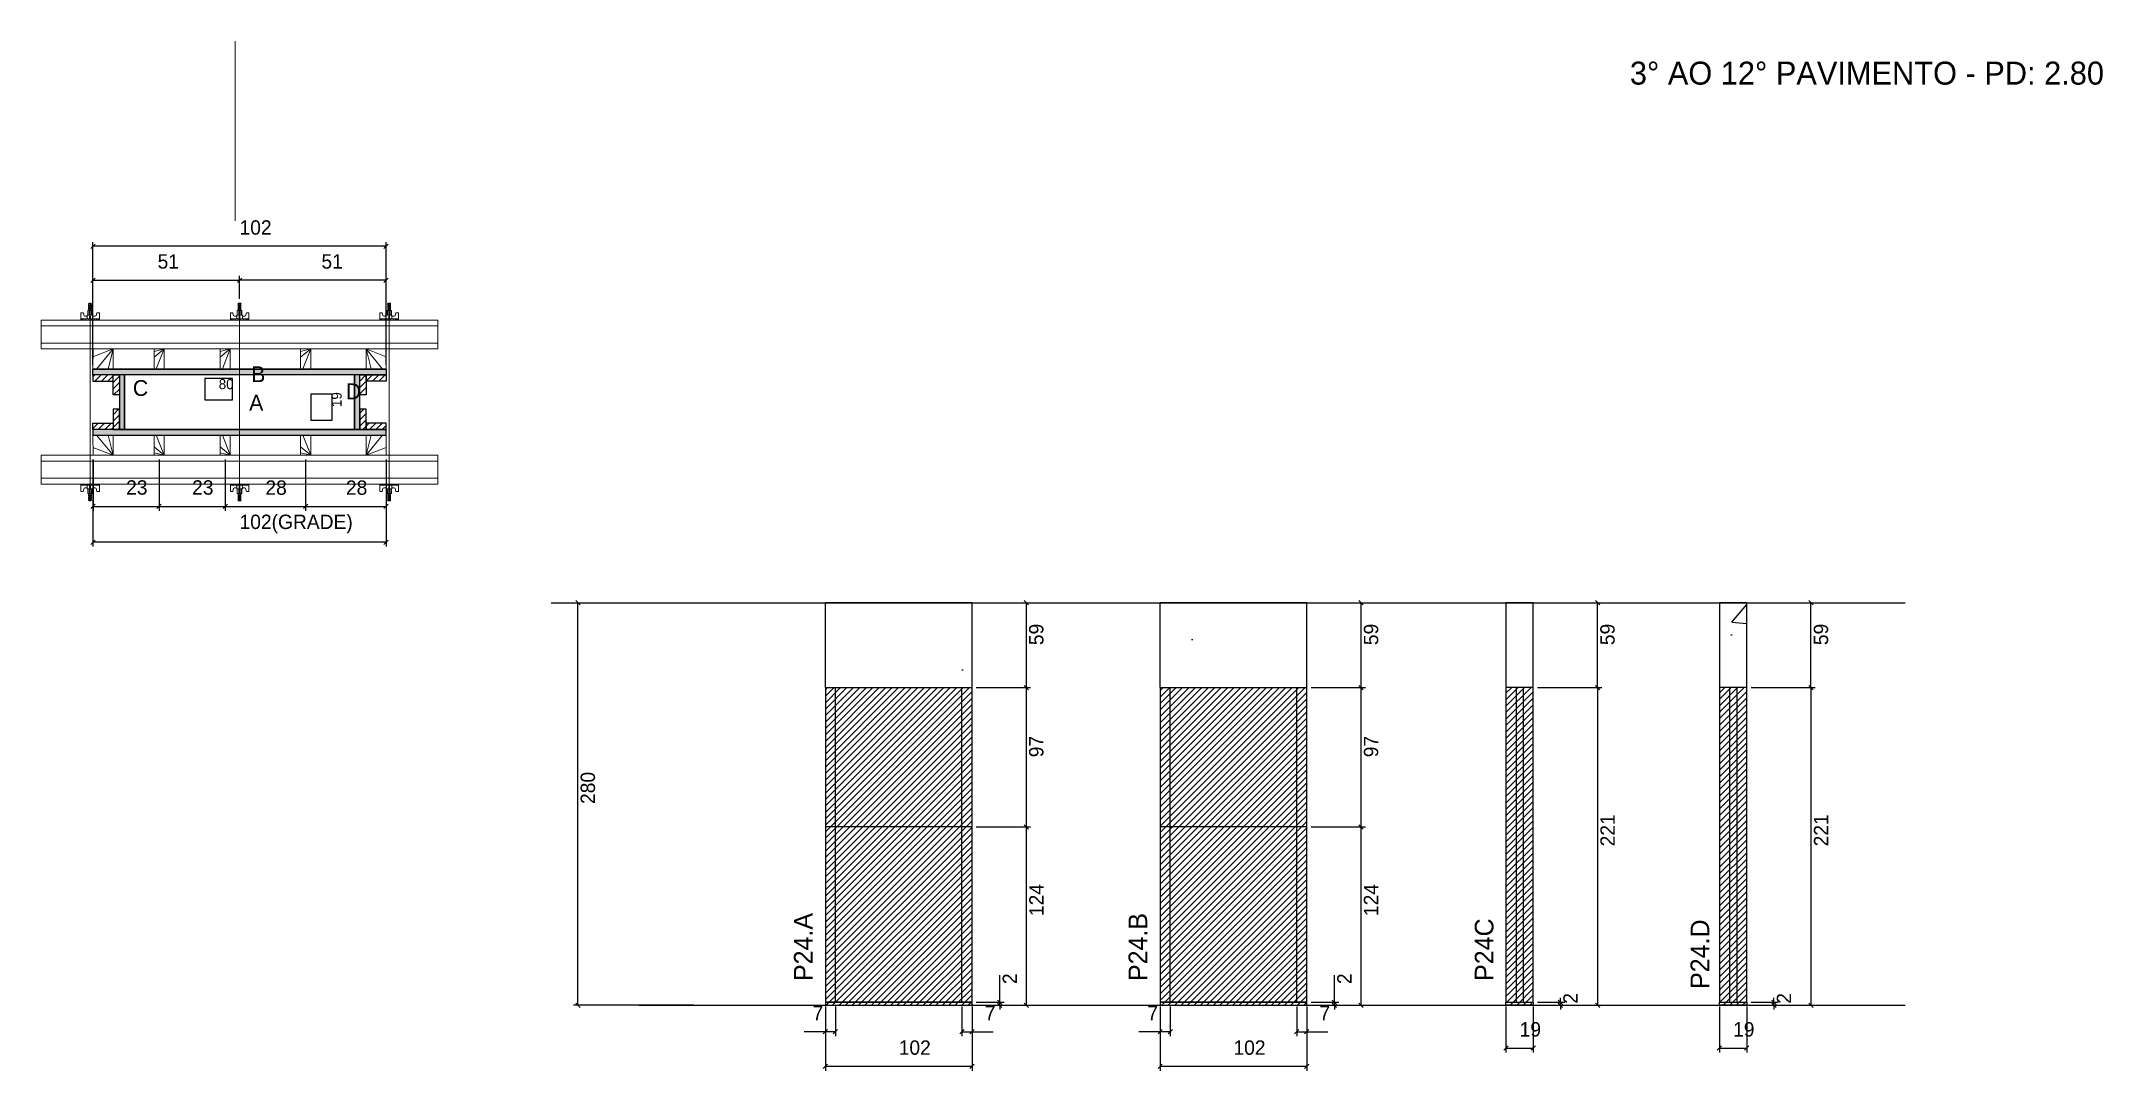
# Model space of a CAD drawing. Header units: metres. Extents: x 2650 to 4085, y 5180 to 5897.
import ezdxf

# ---------------------------------------------------------------- set-up
doc = ezdxf.new("R2010")
doc.units = ezdxf.units.M
for name, color, linetype in [('CHAPA', 7, 'Continuous'), ('COTA', 7, 'Continuous'), ('Hachura', 7, 'Continuous'), ('Madeira', 7, 'Continuous'), ('NIVEL 2° PAV.', 7, 'Continuous'), ('NOMENCLATURA', 7, 'Continuous'), ('Nível', 7, 'Continuous'), ('Painéis', 7, 'Continuous'), ('Perfil Metálico', 7, 'Continuous'), ('SARR_2.2x7', 7, 'Continuous'), ('SARRAFO', 7, 'Continuous'), ('Texto Seção', 7, 'Continuous'), ('TEXTO_GERAL', 7, 'Continuous')]:
    doc.layers.add(name, color=color, linetype=linetype)

msp = doc.modelspace()

# ---------------------------------------------------------------- hatches: boundary and pattern name
at = {"layer": 'COTA'}
h = msp.add_hatch(dxfattribs=at)
h.set_pattern_fill('AR-CONC')
h.paths.add_polyline_path([(3196, 5447.1), (3298, 5447.1), (3298, 5506.1), (3196, 5506.1), (3196, 5447.1)])
h = msp.add_hatch(dxfattribs=at)
h.set_pattern_fill('AR-CONC')
h.paths.add_polyline_path([(3428.9, 5447.1), (3530.9, 5447.1), (3530.9, 5506.1), (3428.9, 5506.1), (3428.9, 5447.1)])
h = msp.add_hatch(dxfattribs=at)
h.set_pattern_fill('AR-CONC')
h.paths.add_polyline_path([(3669.5, 5447.1), (3688.5, 5447.1), (3688.5, 5506.1), (3669.5, 5506.1), (3669.5, 5447.1)])
h = msp.add_hatch(dxfattribs=at)
h.set_pattern_fill('AR-CONC')
h.paths.add_polyline_path([(3818, 5447.1), (3837, 5447.1), (3837, 5506.1), (3818, 5506.1), (3818, 5447.1)])
at = {"layer": 'Hachura'}
h = msp.add_hatch(color=7, dxfattribs=at)
h.dxf.hatch_style = 1
h.paths.add_polyline_path([(2686.4, 5664.7), (2686.4, 5668.7), (2890.4, 5668.7), (2890.4, 5664.7), (2686.4, 5664.7)])
h = msp.add_hatch(color=7, dxfattribs=at)
h.dxf.hatch_style = 1
h.paths.add_polyline_path([(2686.4, 5664.7), (2686.4, 5668.7), (2890.4, 5668.7), (2890.4, 5664.7), (2686.4, 5664.7)])
h = msp.add_hatch(dxfattribs=at)
h.set_pattern_fill('ANSI31')
h.paths.add_polyline_path([(2700.4, 5664.7), (2700.4, 5660.3), (2686.4, 5660.3), (2686.4, 5664.7), (2700.4, 5664.7)])
h = msp.add_hatch(dxfattribs=at)
h.set_pattern_fill('ANSI31')
h.paths.add_polyline_path([(2704.8, 5664.7), (2700.4, 5664.7), (2700.4, 5650.7), (2704.8, 5650.7), (2704.8, 5664.7)])
h = msp.add_hatch(color=7, dxfattribs=at)
h.dxf.hatch_style = 1
h.paths.add_polyline_path([(2708.4, 5664.7), (2704.8, 5664.7), (2704.8, 5626.7), (2708.4, 5626.7), (2708.4, 5664.7)])
h = msp.add_hatch(color=7, dxfattribs=at)
h.dxf.hatch_style = 1
h.paths.add_polyline_path([(2708.4, 5664.7), (2704.8, 5664.7), (2704.8, 5626.7), (2708.4, 5626.7), (2708.4, 5664.7)])
h = msp.add_hatch(color=7, dxfattribs=at)
h.dxf.hatch_style = 1
h.paths.add_polyline_path([(2872, 5664.7), (2868.4, 5664.7), (2868.4, 5626.7), (2872, 5626.7), (2872, 5664.7)])
h = msp.add_hatch(color=7, dxfattribs=at)
h.dxf.hatch_style = 1
h.paths.add_polyline_path([(2872, 5664.7), (2868.4, 5664.7), (2868.4, 5626.7), (2872, 5626.7), (2872, 5664.7)])
h = msp.add_hatch(dxfattribs=at)
h.set_pattern_fill('ANSI31')
h.paths.add_polyline_path([(2876.4, 5664.7), (2872, 5664.7), (2872, 5650.7), (2876.4, 5650.7), (2876.4, 5664.7)])
h = msp.add_hatch(dxfattribs=at)
h.set_pattern_fill('ANSI31')
h.paths.add_polyline_path([(2876.4, 5664.7), (2876.4, 5660.3), (2890.4, 5660.3), (2890.4, 5664.7), (2876.4, 5664.7)])
h = msp.add_hatch(dxfattribs=at)
h.set_pattern_fill('ANSI31')
h.paths.add_polyline_path([(2704.8, 5626.7), (2700.4, 5626.7), (2700.4, 5640.7), (2704.8, 5640.7), (2704.8, 5626.7)])
h = msp.add_hatch(dxfattribs=at)
h.set_pattern_fill('ANSI31')
h.paths.add_polyline_path([(2876.4, 5626.7), (2872, 5626.7), (2872, 5640.7), (2876.4, 5640.7), (2876.4, 5626.7)])
h = msp.add_hatch(dxfattribs=at)
h.set_pattern_fill('ANSI31')
h.paths.add_polyline_path([(2700.4, 5626.7), (2700.4, 5631.1), (2686.4, 5631.1), (2686.4, 5626.7), (2700.4, 5626.7)])
h = msp.add_hatch(color=7, dxfattribs=at)
h.dxf.hatch_style = 1
h.paths.add_polyline_path([(2686.4, 5626.7), (2686.4, 5622.7), (2890.4, 5622.7), (2890.4, 5626.7), (2686.4, 5626.7)])
h = msp.add_hatch(color=7, dxfattribs=at)
h.dxf.hatch_style = 1
h.paths.add_polyline_path([(2686.4, 5626.7), (2686.4, 5622.7), (2890.4, 5622.7), (2890.4, 5626.7), (2686.4, 5626.7)])
h = msp.add_hatch(dxfattribs=at)
h.set_pattern_fill('ANSI31')
h.paths.add_polyline_path([(2876.4, 5626.7), (2876.4, 5631.1), (2890.4, 5631.1), (2890.4, 5626.7), (2876.4, 5626.7)])
h = msp.add_hatch(dxfattribs=at)
h.set_pattern_fill('ANSI31')
h.paths.add_polyline_path([(3298, 5447.1), (3196, 5447.1), (3196, 5226.1), (3298, 5226.1), (3298, 5447.1)])
h = msp.add_hatch(dxfattribs=at)
h.set_pattern_fill('ANSI31')
h.paths.add_polyline_path([(3530.9, 5447.1), (3428.9, 5447.1), (3428.9, 5226.1), (3530.9, 5226.1), (3530.9, 5447.1)])
h = msp.add_hatch(dxfattribs=at)
h.set_pattern_fill('ANSI31')
h.paths.add_polyline_path([(3688.5, 5447.1), (3669.5, 5447.1), (3669.5, 5226.1), (3688.5, 5226.1), (3688.5, 5447.1)])
h = msp.add_hatch(dxfattribs=at)
h.set_pattern_fill('ANSI31')
h.paths.add_polyline_path([(3837, 5447.1), (3818, 5447.1), (3818, 5226.1), (3837, 5226.1), (3837, 5447.1)])

# ---------------------------------------------------------------- linework, layer by layer
at = {"layer": 'CHAPA', "color": 1, "lineweight": 25}
for points in [[(2686.4, 5664.7), (2686.4, 5668.7), (2890.4, 5668.7), (2890.4, 5664.7)], [(2686.4, 5664.7), (2686.4, 5668.7), (2890.4, 5668.7), (2890.4, 5664.7)], [(2708.4, 5664.7), (2704.8, 5664.7), (2704.8, 5626.7), (2708.4, 5626.7)], [(2708.4, 5664.7), (2704.8, 5664.7), (2704.8, 5626.7), (2708.4, 5626.7)], [(2872, 5664.7), (2868.4, 5664.7), (2868.4, 5626.7), (2872, 5626.7)], [(2872, 5664.7), (2868.4, 5664.7), (2868.4, 5626.7), (2872, 5626.7)], [(2686.4, 5626.7), (2686.4, 5622.7), (2890.4, 5622.7), (2890.4, 5626.7)], [(2686.4, 5626.7), (2686.4, 5622.7), (2890.4, 5622.7), (2890.4, 5626.7)]]:
    msp.add_lwpolyline(points, close=True, dxfattribs=at)
at = {"layer": 'COTA', "color": 0, "lineweight": 25}
for p, q in [((2687.9, 5755.6), (2684.9, 5752.6)), ((2888.9, 5752.6), (2891.9, 5755.6)), ((2687.9, 5732), (2684.9, 5729)), ((2789.9, 5732), (2786.9, 5729)), ((2786.9, 5729), (2789.9, 5732)), ((2888.9, 5729), (2891.9, 5732)), ((2688, 5574.6), (2685, 5571.6)), ((2730.9, 5571.6), (2733.9, 5574.6)), ((2733.9, 5574.6), (2730.9, 5571.6)), ((2777, 5571.6), (2780, 5574.6)), ((2780, 5574.6), (2777, 5571.6)), ((2832.9, 5571.6), (2835.9, 5574.6)), ((2835.9, 5574.6), (2832.9, 5571.6)), ((2888.9, 5571.6), (2891.9, 5574.6)), ((2687.9, 5549.7), (2684.9, 5546.7)), ((2888.9, 5546.7), (2891.9, 5549.7)), ((3337.3, 5504.6), (3334.3, 5507.6)), ((3570.2, 5504.6), (3567.2, 5507.6)), ((3734.7, 5504.6), (3731.7, 5507.6)), ((3883.2, 5504.6), (3880.2, 5507.6)), ((3334.3, 5448.6), (3337.3, 5445.6)), ((3337.3, 5445.6), (3334.3, 5448.6)), ((3567.2, 5448.6), (3570.2, 5445.6)), ((3570.2, 5445.6), (3567.2, 5448.6)), ((3731.7, 5448.6), (3734.7, 5445.6)), ((3734.7, 5445.6), (3731.7, 5448.6)), ((3880.2, 5448.6), (3883.2, 5445.6)), ((3883.2, 5445.6), (3880.2, 5448.6)), ((3337.3, 5348.6), (3334.3, 5351.6)), ((3334.3, 5351.6), (3337.3, 5348.6)), ((3570.2, 5348.6), (3567.2, 5351.6)), ((3567.2, 5351.6), (3570.2, 5348.6)), ((3315.8, 5229.6), (3318.8, 5226.6)), ((3318.8, 5224.6), (3315.8, 5227.6)), ((3334.3, 5227.6), (3337.3, 5224.6)), ((3548.6, 5229.6), (3551.6, 5226.6)), ((3551.6, 5224.6), (3548.6, 5227.6)), ((3567.2, 5227.6), (3570.2, 5224.6)), ((3705.9, 5229.6), (3708.9, 5226.6)), ((3708.9, 5224.6), (3705.9, 5227.6)), ((3731.7, 5227.6), (3734.7, 5224.6)), ((3854.4, 5229.6), (3857.4, 5226.6)), ((3857.4, 5224.6), (3854.4, 5227.6)), ((3880.2, 5227.6), (3883.2, 5224.6)), ((3197.5, 5209.1), (3194.5, 5206.1)), ((3201.5, 5206.1), (3204.5, 5209.1)), ((3292.5, 5209.1), (3289.5, 5206.1)), ((3296.5, 5206.1), (3299.5, 5209.1)), ((3430.4, 5209.1), (3427.4, 5206.1)), ((3434.4, 5206.1), (3437.4, 5209.1)), ((3525.4, 5209.1), (3522.4, 5206.1)), ((3529.4, 5206.1), (3532.4, 5209.1)), ((3671, 5197.7), (3668, 5194.7)), ((3687, 5194.7), (3690, 5197.7)), ((3819.5, 5197.7), (3816.5, 5194.7)), ((3835.5, 5194.7), (3838.5, 5197.7)), ((3197.5, 5185), (3194.5, 5182)), ((3296.5, 5182), (3299.5, 5185)), ((3430.4, 5185), (3427.4, 5182)), ((3529.4, 5182), (3532.4, 5185))]:
    msp.add_line(p, q, dxfattribs=at)
at = {"layer": 'COTA', "color": 241, "lineweight": 25}
for p, q in [((2686.4, 5671.7), (2686.4, 5757.1)), ((2890.4, 5754.1), (2686.4, 5754.1)), ((2890.4, 5671.7), (2890.4, 5757.1)), ((2686.4, 5705.7), (2686.4, 5733.5)), ((2686.4, 5730.5), (2788.4, 5730.5)), ((2788.4, 5717.5), (2788.4, 5733.5)), ((2788.4, 5717.5), (2788.4, 5733.5)), ((2890.4, 5730.5), (2788.4, 5730.5)), ((2890.4, 5705.7), (2890.4, 5733.5)), ((2686.4, 5605.7), (2686.4, 5545.2)), ((2686.5, 5605.7), (2686.5, 5570.1)), ((2732.4, 5605.7), (2732.4, 5570.1)), ((2732.4, 5605.7), (2732.4, 5570.1)), ((2778.5, 5605.7), (2778.5, 5570.1)), ((2778.5, 5605.7), (2778.5, 5570.1)), ((2834.4, 5605.7), (2834.4, 5570.1)), ((2834.4, 5605.7), (2834.4, 5570.1)), ((2890.4, 5605.7), (2890.4, 5545.2)), ((2890.4, 5605.7), (2890.4, 5570.1)), ((2686.5, 5573.1), (2732.4, 5573.1)), ((2732.4, 5573.1), (2778.5, 5573.1)), ((2778.5, 5573.1), (2834.4, 5573.1)), ((2834.4, 5573.1), (2890.4, 5573.1)), ((2890.4, 5548.2), (2686.4, 5548.2)), ((3298, 5506.1), (3196, 5506.1)), ((3196, 5447.1), (3196, 5506.1)), ((3298, 5447.1), (3298, 5506.1)), ((3530.9, 5506.1), (3428.9, 5506.1)), ((3428.9, 5447.1), (3428.9, 5506.1)), ((3530.9, 5447.1), (3530.9, 5506.1))]:
    msp.add_line(p, q, dxfattribs=at)
at = {"layer": 'COTA', "color": 180, "lineweight": 25}
for p, q in [((2783.5, 5662.2), (2764.2, 5662.2)), ((2764.2, 5662.2), (2764.2, 5647.2)), ((2783.5, 5647.2), (2783.5, 5662.2)), ((2852.9, 5651.2), (2837.9, 5651.2)), ((2837.9, 5651.2), (2837.9, 5633.2)), ((2852.9, 5633.2), (2852.9, 5651.2)), ((2764.2, 5647.2), (2783.5, 5647.2)), ((2837.9, 5633.2), (2852.9, 5633.2))]:
    msp.add_line(p, q, dxfattribs=at)
at = {"layer": 'COTA', "color": 4, "lineweight": 25}
for p, q in [((3301, 5506.1), (3338.8, 5506.1)), ((3335.8, 5447.1), (3335.8, 5506.1)), ((3533.9, 5506.1), (3571.7, 5506.1)), ((3568.7, 5447.1), (3568.7, 5506.1)), ((3691.5, 5506.1), (3736.2, 5506.1)), ((3733.2, 5447.1), (3733.2, 5506.1)), ((3840, 5506.1), (3884.7, 5506.1)), ((3881.7, 5447.1), (3881.7, 5506.1)), ((3301, 5447.1), (3338.8, 5447.1)), ((3301, 5447.1), (3338.8, 5447.1)), ((3335.8, 5350.1), (3335.8, 5447.1)), ((3533.9, 5447.1), (3571.7, 5447.1)), ((3533.9, 5447.1), (3571.7, 5447.1)), ((3568.7, 5350.1), (3568.7, 5447.1)), ((3691.5, 5447.1), (3736.2, 5447.1)), ((3691.5, 5447.1), (3736.2, 5447.1)), ((3733.2, 5447.1), (3733.2, 5226.1)), ((3840, 5447.1), (3884.7, 5447.1)), ((3840, 5447.1), (3884.7, 5447.1)), ((3881.7, 5447.1), (3881.7, 5226.1)), ((3301, 5350.1), (3338.8, 5350.1)), ((3301, 5350.1), (3338.8, 5350.1)), ((3335.8, 5226.1), (3335.8, 5350.1)), ((3533.9, 5350.1), (3571.7, 5350.1)), ((3533.9, 5350.1), (3571.7, 5350.1)), ((3568.7, 5226.1), (3568.7, 5350.1)), ((3317.3, 5228.1), (3317.3, 5246.9)), ((3550.1, 5228.1), (3550.1, 5246.9)), ((3196, 5225.1), (3196, 5180.5)), ((3196, 5223.1), (3196, 5204.6)), ((3203, 5225.1), (3203, 5204.6)), ((3291, 5225.1), (3291, 5204.6)), ((3298, 5225.1), (3298, 5180.5)), ((3298, 5223.1), (3298, 5204.6)), ((3301, 5228.1), (3320.3, 5228.1)), ((3301, 5226.1), (3320.3, 5226.1)), ((3301, 5226.1), (3338.8, 5226.1)), ((3317.3, 5226.1), (3317.3, 5228.1)), ((3317.3, 5226.1), (3317.3, 5223.1)), ((3428.9, 5225.1), (3428.9, 5180.5)), ((3428.9, 5223.1), (3428.9, 5204.6)), ((3435.9, 5225.1), (3435.9, 5204.6)), ((3523.9, 5225.1), (3523.9, 5204.6)), ((3530.9, 5225.1), (3530.9, 5180.5)), ((3530.9, 5223.1), (3530.9, 5204.6)), ((3533.9, 5228.1), (3553.1, 5228.1)), ((3533.9, 5226.1), (3553.1, 5226.1)), ((3533.9, 5226.1), (3571.7, 5226.1)), ((3550.1, 5226.1), (3550.1, 5228.1)), ((3550.1, 5226.1), (3550.1, 5223.1)), ((3669.5, 5225.1), (3669.5, 5193.2)), ((3688.5, 5225.1), (3688.5, 5193.2)), ((3691.5, 5228.1), (3710.4, 5228.1)), ((3691.5, 5226.1), (3710.4, 5226.1)), ((3691.5, 5226.1), (3736.2, 5226.1)), ((3707.4, 5228.1), (3707.4, 5231.1)), ((3707.4, 5226.1), (3707.4, 5228.1)), ((3707.4, 5226.1), (3707.4, 5223.1)), ((3818, 5225.1), (3818, 5193.2)), ((3837, 5225.1), (3837, 5193.2)), ((3840, 5228.1), (3858.9, 5228.1)), ((3840, 5226.1), (3858.9, 5226.1)), ((3840, 5226.1), (3884.7, 5226.1)), ((3855.9, 5228.1), (3855.9, 5231.1)), ((3855.9, 5226.1), (3855.9, 5228.1)), ((3855.9, 5226.1), (3855.9, 5223.1)), ((3196, 5207.6), (3181.3, 5207.6)), ((3203, 5207.6), (3196, 5207.6)), ((3291, 5207.6), (3298, 5207.6)), ((3298, 5207.6), (3312.7, 5207.6)), ((3428.9, 5207.6), (3414.1, 5207.6)), ((3435.9, 5207.6), (3428.9, 5207.6)), ((3523.9, 5207.6), (3530.9, 5207.6)), ((3530.9, 5207.6), (3545.6, 5207.6)), ((3669.5, 5196.2), (3688.5, 5196.2)), ((3818, 5196.2), (3837, 5196.2)), ((3298, 5183.5), (3196, 5183.5)), ((3530.9, 5183.5), (3428.9, 5183.5))]:
    msp.add_line(p, q, dxfattribs=at)
at = {"layer": 'COTA', "color": 241, "lineweight": 25}
for points in [[(3688.5, 5447.1), (3688.5, 5506.1), (3669.5, 5506.1), (3669.5, 5447.1)], [(3837, 5447.1), (3837, 5506.1), (3818, 5506.1), (3818, 5447.1)]]:
    msp.add_lwpolyline(points, dxfattribs=at)
at = {"layer": 'Hachura', "color": 0, "lineweight": 9}
for p, q in [((2686.1, 5709.4), (2682.8, 5709.4)), ((2686.1, 5709.4), (2682.8, 5709.4)), ((2682.8, 5709.4), (2682.8, 5706.2)), ((2683.3, 5713.8), (2685.5, 5712.7)), ((2685.4, 5712.5), (2683.3, 5713.6)), ((2683.3, 5712.6), (2685.5, 5711.6)), ((2685.4, 5711.3), (2683.3, 5712.4)), ((2683.3, 5711.5), (2685.5, 5710.4)), ((2685.4, 5710.2), (2683.3, 5711.2)), ((2684.6, 5709.4), (2683.3, 5710.1)), ((2683.4, 5714.2), (2683.7, 5714.5)), ((2683.4, 5713.9), (2683.4, 5714.2)), ((2685.3, 5714.2), (2683.4, 5714.2)), ((2683.4, 5713.9), (2685.3, 5712.9)), ((2683.4, 5713.9), (2685.3, 5712.9)), ((2683.4, 5712.7), (2683.4, 5713.4)), ((2685.3, 5712.4), (2683.4, 5713.4)), ((2683.4, 5712.7), (2685.3, 5711.8)), ((2683.4, 5711.6), (2683.4, 5712.2)), ((2685.3, 5711.3), (2683.4, 5712.2)), ((2683.4, 5712), (2683.4, 5712.2)), ((2683.4, 5711.6), (2685.3, 5710.6)), ((2683.4, 5710.4), (2683.4, 5711.1)), ((2685.3, 5710.1), (2683.4, 5711.1)), ((2683.4, 5710.4), (2685.3, 5709.4)), ((2684.3, 5709.4), (2683.4, 5709.9)), ((2683.4, 5709.4), (2683.4, 5709.9)), ((2683.7, 5714.5), (2685, 5714.5)), ((2683.8, 5709.4), (2683.8, 5706.2)), ((2685.3, 5713.6), (2684, 5714.2)), ((2685.4, 5713.7), (2684.3, 5714.2)), ((2684.8, 5714.2), (2685.5, 5713.9)), ((2685.3, 5714.2), (2685, 5714.5)), ((2685.1, 5714.2), (2685.3, 5714.1)), ((2685.3, 5713.6), (2685.3, 5712.9)), ((2685.3, 5711.8), (2685.3, 5712.4)), ((2685.3, 5711), (2685.3, 5711.3)), ((2685.3, 5711), (2685.3, 5710.6)), ((2685.3, 5710.1), (2685.3, 5709.4)), ((2685.3, 5709.4), (2685.3, 5706.2)), ((2686.1, 5706.2), (2686.1, 5709.4)), ((2790.1, 5709.4), (2786.8, 5709.4)), ((2790.1, 5709.4), (2786.8, 5709.4)), ((2786.8, 5709.4), (2786.8, 5706.2)), ((2787.3, 5713.8), (2789.5, 5712.7)), ((2789.4, 5712.5), (2787.3, 5713.6)), ((2787.3, 5712.6), (2789.5, 5711.6)), ((2789.4, 5711.3), (2787.3, 5712.4)), ((2787.3, 5711.5), (2789.5, 5710.4)), ((2789.4, 5710.2), (2787.3, 5711.2)), ((2788.6, 5709.4), (2787.3, 5710.1)), ((2787.4, 5714.2), (2787.7, 5714.5)), ((2787.4, 5713.9), (2787.4, 5714.2)), ((2789.3, 5714.2), (2787.4, 5714.2)), ((2787.4, 5713.9), (2789.3, 5712.9)), ((2787.4, 5713.9), (2789.3, 5712.9)), ((2787.4, 5712.7), (2787.4, 5713.4)), ((2789.3, 5712.4), (2787.4, 5713.4)), ((2787.4, 5712.7), (2789.3, 5711.8)), ((2787.4, 5711.6), (2787.4, 5712.2)), ((2789.3, 5711.3), (2787.4, 5712.2)), ((2787.4, 5712), (2787.4, 5712.2)), ((2787.4, 5711.6), (2789.3, 5710.6)), ((2787.4, 5710.4), (2787.4, 5711.1)), ((2789.3, 5710.1), (2787.4, 5711.1)), ((2787.4, 5710.4), (2789.3, 5709.4)), ((2788.3, 5709.4), (2787.4, 5709.9)), ((2787.4, 5709.4), (2787.4, 5709.9)), ((2787.7, 5714.5), (2789, 5714.5)), ((2787.8, 5709.4), (2787.8, 5706.2)), ((2789.3, 5713.6), (2788, 5714.2)), ((2789.4, 5713.7), (2788.3, 5714.2)), ((2788.8, 5714.2), (2789.5, 5713.9)), ((2789.3, 5714.2), (2789, 5714.5)), ((2789.1, 5714.2), (2789.3, 5714.1)), ((2789.3, 5713.6), (2789.3, 5712.9)), ((2789.3, 5711.8), (2789.3, 5712.4)), ((2789.3, 5711), (2789.3, 5711.3)), ((2789.3, 5711), (2789.3, 5710.6)), ((2789.3, 5710.1), (2789.3, 5709.4)), ((2789.3, 5709.4), (2789.3, 5706.2)), ((2790.1, 5706.2), (2790.1, 5709.4)), ((2890.8, 5709.4), (2894.1, 5709.4)), ((2890.8, 5709.4), (2894.1, 5709.4)), ((2890.8, 5706.2), (2890.8, 5709.4)), ((2892, 5714.2), (2891.4, 5713.9)), ((2891.4, 5713.7), (2892.6, 5714.2)), ((2893.5, 5713.8), (2891.4, 5712.7)), ((2891.4, 5712.5), (2893.6, 5713.6)), ((2893.5, 5712.6), (2891.4, 5711.6)), ((2891.4, 5711.3), (2893.6, 5712.4)), ((2893.5, 5711.5), (2891.4, 5710.4)), ((2891.4, 5710.2), (2893.6, 5711.2)), ((2891.5, 5714.2), (2891.9, 5714.5)), ((2891.8, 5714.2), (2891.5, 5714.1)), ((2891.5, 5713.6), (2892.8, 5714.2)), ((2891.5, 5714.2), (2893.5, 5714.2)), ((2893.5, 5713.9), (2891.5, 5712.9)), ((2893.5, 5713.9), (2891.5, 5712.9)), ((2891.5, 5713.6), (2891.5, 5712.9)), ((2891.5, 5712.4), (2893.5, 5713.4)), ((2893.5, 5712.7), (2891.5, 5711.8)), ((2891.5, 5711.8), (2891.5, 5712.4)), ((2891.5, 5711.3), (2893.5, 5712.2)), ((2893.5, 5711.6), (2891.5, 5710.6)), ((2891.5, 5711), (2891.5, 5711.3)), ((2891.5, 5710.1), (2893.5, 5711.1)), ((2891.5, 5711), (2891.5, 5710.6)), ((2893.5, 5710.4), (2891.5, 5709.4)), ((2891.5, 5710.1), (2891.5, 5709.4)), ((2891.5, 5709.4), (2891.5, 5706.2)), ((2893.1, 5714.5), (2891.9, 5714.5)), ((2892.3, 5709.4), (2893.6, 5710.1)), ((2892.6, 5709.4), (2893.5, 5709.9)), ((2893.5, 5714.2), (2893.1, 5714.5)), ((2893.1, 5709.4), (2893.1, 5706.2)), ((2893.5, 5713.9), (2893.5, 5714.2)), ((2893.5, 5712.7), (2893.5, 5713.4)), ((2893.5, 5711.6), (2893.5, 5712.2)), ((2893.5, 5712), (2893.5, 5712.2)), ((2893.5, 5710.4), (2893.5, 5711.1)), ((2893.5, 5709.4), (2893.5, 5709.9)), ((2894.1, 5709.4), (2894.1, 5706.2)), ((2678, 5702.7), (2678, 5707.9)), ((2678, 5707.9), (2679.7, 5707.9)), ((2678, 5703.6), (2690.9, 5703.6)), ((2678, 5703.6), (2683.1, 5703.6)), ((2690.9, 5702.7), (2678, 5702.7)), ((2678.1, 5703.7), (2678.1, 5702.7)), ((2678.3, 5703.7), (2678.3, 5702.7)), ((2678.7, 5703.7), (2678.7, 5702.7)), ((2679.1, 5703.7), (2679.1, 5702.7)), ((2679.7, 5707.9), (2680.2, 5705.7)), ((2680, 5703.7), (2680, 5702.7)), ((2680.6, 5705.4), (2682.5, 5705.4)), ((2681.4, 5703.7), (2681.4, 5702.7)), ((2689.9, 5702.7), (2682.1, 5702.7)), ((2682.5, 5706.2), (2686.4, 5706.2)), ((2682.5, 5703.6), (2682.5, 5706.2)), ((2684.4, 5703.6), (2682.5, 5703.6)), ((2683.1, 5703.6), (2683.8, 5703.6)), ((2683.5, 5703.3), (2683.5, 5703.5)), ((2683.5, 5702.9), (2683.5, 5703.3)), ((2684.1, 5703.6), (2684.1, 5705.6)), ((2684.4, 5703.6), (2684.4, 5702.7)), ((2684.6, 5705.6), (2684.6, 5703.6)), ((2685.4, 5703.5), (2685.4, 5703.1)), ((2686.4, 5706.2), (2686.1, 5706.2)), ((2686.4, 5706.2), (2686.1, 5706.2)), ((2686.4, 5706.2), (2686.4, 5703.6)), ((2688.3, 5705.4), (2686.4, 5705.4)), ((2687.5, 5703.7), (2687.5, 5702.7)), ((2689.2, 5707.9), (2688.6, 5705.7)), ((2688.9, 5703.7), (2688.9, 5702.7)), ((2690.9, 5707.9), (2689.2, 5707.9)), ((2689.7, 5703.7), (2689.7, 5702.7)), ((2690.2, 5703.7), (2690.2, 5702.7)), ((2690.5, 5703.7), (2690.5, 5702.7)), ((2690.7, 5703.7), (2690.7, 5702.7)), ((2690.9, 5703.6), (2690.9, 5707.9)), ((2690.9, 5703.6), (2690.9, 5702.7)), ((2782, 5702.7), (2782, 5707.9)), ((2782, 5707.9), (2783.7, 5707.9)), ((2782, 5703.6), (2794.9, 5703.6)), ((2782, 5703.6), (2787.1, 5703.6)), ((2794.9, 5702.7), (2782, 5702.7)), ((2782.1, 5703.7), (2782.1, 5702.7)), ((2782.3, 5703.7), (2782.3, 5702.7)), ((2782.7, 5703.7), (2782.7, 5702.7)), ((2783.1, 5703.7), (2783.1, 5702.7)), ((2783.7, 5707.9), (2784.2, 5705.7)), ((2784, 5703.7), (2784, 5702.7)), ((2784.6, 5705.4), (2786.5, 5705.4)), ((2785.4, 5703.7), (2785.4, 5702.7)), ((2793.9, 5702.7), (2786.1, 5702.7)), ((2786.5, 5706.2), (2790.4, 5706.2)), ((2786.5, 5703.6), (2786.5, 5706.2)), ((2788.4, 5703.6), (2786.5, 5703.6)), ((2787.1, 5703.6), (2787.8, 5703.6)), ((2787.5, 5703.3), (2787.5, 5703.5)), ((2787.5, 5702.9), (2787.5, 5703.3)), ((2788.1, 5703.6), (2788.1, 5705.6)), ((2788.4, 5703.6), (2788.4, 5702.7)), ((2788.6, 5705.6), (2788.6, 5703.6)), ((2789.4, 5703.5), (2789.4, 5703.1)), ((2790.4, 5706.2), (2790.1, 5706.2)), ((2790.4, 5706.2), (2790.1, 5706.2)), ((2790.4, 5706.2), (2790.4, 5703.6)), ((2792.3, 5705.4), (2790.4, 5705.4)), ((2791.5, 5703.7), (2791.5, 5702.7)), ((2793.2, 5707.9), (2792.6, 5705.7)), ((2792.9, 5703.7), (2792.9, 5702.7)), ((2794.9, 5707.9), (2793.2, 5707.9)), ((2793.7, 5703.7), (2793.7, 5702.7)), ((2794.2, 5703.7), (2794.2, 5702.7)), ((2794.5, 5703.7), (2794.5, 5702.7)), ((2794.7, 5703.7), (2794.7, 5702.7)), ((2794.9, 5703.6), (2794.9, 5707.9)), ((2794.9, 5703.6), (2794.9, 5702.7)), ((2886, 5703.6), (2886, 5707.9)), ((2886, 5707.9), (2887.7, 5707.9)), ((2898.9, 5703.6), (2886, 5703.6)), ((2886, 5703.6), (2886, 5702.7)), ((2886, 5702.7), (2898.9, 5702.7)), ((2886.1, 5703.7), (2886.1, 5702.7)), ((2886.3, 5703.7), (2886.3, 5702.7)), ((2886.7, 5703.7), (2886.7, 5702.7)), ((2886.9, 5702.7), (2894.8, 5702.7)), ((2887.1, 5703.7), (2887.1, 5702.7)), ((2887.7, 5707.9), (2888.2, 5705.7)), ((2888, 5703.7), (2888, 5702.7)), ((2888.6, 5705.4), (2890.5, 5705.4)), ((2889.4, 5703.7), (2889.4, 5702.7)), ((2894.4, 5706.2), (2890.5, 5706.2)), ((2890.5, 5706.2), (2890.5, 5703.6)), ((2890.5, 5706.2), (2890.8, 5706.2)), ((2890.5, 5706.2), (2890.8, 5706.2)), ((2891.5, 5703.5), (2891.5, 5703.1)), ((2892.2, 5705.6), (2892.2, 5703.6)), ((2892.4, 5703.6), (2894.4, 5703.6)), ((2892.4, 5703.6), (2892.4, 5702.7)), ((2892.7, 5703.6), (2892.7, 5705.6)), ((2893.7, 5703.6), (2893.1, 5703.6)), ((2893.4, 5703.3), (2893.4, 5703.5)), ((2893.4, 5702.9), (2893.4, 5703.3)), ((2898.9, 5703.6), (2893.7, 5703.6)), ((2894.4, 5703.6), (2894.4, 5706.2)), ((2896.3, 5705.4), (2894.4, 5705.4)), ((2895.5, 5703.7), (2895.5, 5702.7)), ((2897.2, 5707.9), (2896.6, 5705.7)), ((2896.9, 5703.7), (2896.9, 5702.7)), ((2898.9, 5707.9), (2897.2, 5707.9)), ((2897.7, 5703.7), (2897.7, 5702.7)), ((2898.2, 5703.7), (2898.2, 5702.7)), ((2898.5, 5703.7), (2898.5, 5702.7)), ((2898.7, 5703.7), (2898.7, 5702.7)), ((2898.9, 5702.7), (2898.9, 5707.9)), ((2690.9, 5588.7), (2678, 5588.7)), ((2678, 5588.7), (2678, 5583.6)), ((2678, 5587.8), (2690.9, 5587.8)), ((2678, 5587.8), (2683.1, 5587.8)), ((2678, 5583.6), (2679.7, 5583.6)), ((2678.1, 5587.8), (2678.1, 5588.7)), ((2678.3, 5587.8), (2678.3, 5588.7)), ((2678.7, 5587.8), (2678.7, 5588.7)), ((2679.1, 5587.8), (2679.1, 5588.7)), ((2679.7, 5583.6), (2680.2, 5585.8)), ((2680, 5587.8), (2680, 5588.7)), ((2680.6, 5586), (2682.5, 5586)), ((2681.4, 5587.8), (2681.4, 5588.7)), ((2689.9, 5588.7), (2682.1, 5588.7)), ((2684.4, 5587.8), (2682.5, 5587.8)), ((2682.5, 5587.8), (2682.5, 5585.3)), ((2682.5, 5585.3), (2686.4, 5585.3)), ((2682.8, 5582), (2682.8, 5585.3)), ((2686.1, 5582.1), (2682.8, 5582.1)), ((2686.1, 5582), (2682.8, 5582)), ((2683.1, 5587.8), (2683.8, 5587.8)), ((2684.6, 5582), (2683.3, 5581.4)), ((2685.4, 5581.3), (2683.3, 5580.2)), ((2683.3, 5580), (2685.5, 5581.1)), ((2685.4, 5580.1), (2683.3, 5579.1)), ((2683.3, 5578.8), (2685.5, 5579.9)), ((2683.4, 5581.1), (2685.3, 5582)), ((2684.3, 5582), (2683.4, 5581.6)), ((2683.4, 5582), (2683.4, 5581.6)), ((2685.3, 5581.4), (2683.4, 5580.4)), ((2683.4, 5581.1), (2683.4, 5580.4)), ((2683.4, 5579.9), (2685.3, 5580.9)), ((2685.3, 5580.2), (2683.4, 5579.3)), ((2683.4, 5579.9), (2683.4, 5579.3)), ((2683.4, 5578.7), (2685.3, 5579.7)), ((2683.4, 5579.5), (2683.4, 5579.3)), ((2683.5, 5588.6), (2683.5, 5588.2)), ((2683.5, 5588.2), (2683.5, 5587.9)), ((2683.8, 5582), (2683.8, 5585.3)), ((2684.1, 5587.8), (2684.1, 5585.8)), ((2684.4, 5587.8), (2684.4, 5588.7)), ((2684.6, 5585.8), (2684.6, 5587.8)), ((2685.3, 5582), (2685.3, 5585.3)), ((2685.3, 5581.4), (2685.3, 5582)), ((2685.3, 5580.4), (2685.3, 5580.9)), ((2685.3, 5580.4), (2685.3, 5580.2)), ((2685.3, 5579.7), (2685.3, 5579.1)), ((2685.4, 5588), (2685.4, 5588.4)), ((2686.1, 5585.3), (2686.1, 5582)), ((2686.4, 5585.3), (2686.1, 5585.3)), ((2686.4, 5585.3), (2686.1, 5585.3)), ((2686.4, 5585.3), (2686.4, 5587.8)), ((2688.3, 5586), (2686.4, 5586)), ((2687.5, 5587.8), (2687.5, 5588.7)), ((2689.2, 5583.6), (2688.6, 5585.8)), ((2688.9, 5587.8), (2688.9, 5588.7)), ((2690.9, 5583.6), (2689.2, 5583.6)), ((2689.7, 5587.8), (2689.7, 5588.7)), ((2690.2, 5587.8), (2690.2, 5588.7)), ((2690.5, 5587.8), (2690.5, 5588.7)), ((2690.7, 5587.8), (2690.7, 5588.7)), ((2690.9, 5587.8), (2690.9, 5588.7)), ((2690.9, 5587.8), (2690.9, 5583.6)), ((2794.9, 5588.7), (2782, 5588.7)), ((2782, 5588.7), (2782, 5583.6)), ((2782, 5587.8), (2794.9, 5587.8)), ((2782, 5587.8), (2787.1, 5587.8)), ((2782, 5583.6), (2783.7, 5583.6)), ((2782.1, 5587.8), (2782.1, 5588.7)), ((2782.3, 5587.8), (2782.3, 5588.7)), ((2782.7, 5587.8), (2782.7, 5588.7)), ((2783.1, 5587.8), (2783.1, 5588.7)), ((2783.7, 5583.6), (2784.2, 5585.8)), ((2784, 5587.8), (2784, 5588.7)), ((2784.6, 5586), (2786.5, 5586)), ((2785.4, 5587.8), (2785.4, 5588.7)), ((2793.9, 5588.7), (2786.1, 5588.7)), ((2788.4, 5587.8), (2786.5, 5587.8)), ((2786.5, 5587.8), (2786.5, 5585.3)), ((2786.5, 5585.3), (2790.4, 5585.3)), ((2786.8, 5582), (2786.8, 5585.3)), ((2790.1, 5582.1), (2786.8, 5582.1)), ((2790.1, 5582), (2786.8, 5582)), ((2787.1, 5587.8), (2787.8, 5587.8)), ((2788.6, 5582), (2787.3, 5581.4)), ((2789.4, 5581.3), (2787.3, 5580.2)), ((2787.3, 5580), (2789.5, 5581.1)), ((2789.4, 5580.1), (2787.3, 5579.1)), ((2787.3, 5578.8), (2789.5, 5579.9)), ((2787.4, 5581.1), (2789.3, 5582)), ((2788.3, 5582), (2787.4, 5581.6)), ((2787.4, 5582), (2787.4, 5581.6)), ((2789.3, 5581.4), (2787.4, 5580.4)), ((2787.4, 5581.1), (2787.4, 5580.4)), ((2787.4, 5579.9), (2789.3, 5580.9)), ((2789.3, 5580.2), (2787.4, 5579.3)), ((2787.4, 5579.9), (2787.4, 5579.3)), ((2787.4, 5578.7), (2789.3, 5579.7)), ((2787.4, 5579.5), (2787.4, 5579.3)), ((2787.5, 5588.6), (2787.5, 5588.2)), ((2787.5, 5588.2), (2787.5, 5587.9)), ((2787.8, 5582), (2787.8, 5585.3)), ((2788.1, 5587.8), (2788.1, 5585.8)), ((2788.4, 5587.8), (2788.4, 5588.7)), ((2788.6, 5585.8), (2788.6, 5587.8)), ((2789.3, 5582), (2789.3, 5585.3)), ((2789.3, 5581.4), (2789.3, 5582)), ((2789.3, 5580.4), (2789.3, 5580.9)), ((2789.3, 5580.4), (2789.3, 5580.2)), ((2789.3, 5579.7), (2789.3, 5579.1)), ((2789.4, 5588), (2789.4, 5588.4)), ((2790.1, 5585.3), (2790.1, 5582)), ((2790.4, 5585.3), (2790.1, 5585.3)), ((2790.4, 5585.3), (2790.1, 5585.3)), ((2790.4, 5585.3), (2790.4, 5587.8)), ((2792.3, 5586), (2790.4, 5586)), ((2791.5, 5587.8), (2791.5, 5588.7)), ((2793.2, 5583.6), (2792.6, 5585.8)), ((2792.9, 5587.8), (2792.9, 5588.7)), ((2794.9, 5583.6), (2793.2, 5583.6)), ((2793.7, 5587.8), (2793.7, 5588.7)), ((2794.2, 5587.8), (2794.2, 5588.7)), ((2794.5, 5587.8), (2794.5, 5588.7)), ((2794.7, 5587.8), (2794.7, 5588.7)), ((2794.9, 5587.8), (2794.9, 5588.7)), ((2794.9, 5587.8), (2794.9, 5583.6)), ((2886, 5588.7), (2898.9, 5588.7)), ((2886, 5587.8), (2886, 5588.7)), ((2898.9, 5587.8), (2886, 5587.8)), ((2886, 5587.8), (2886, 5583.6)), ((2886, 5583.6), (2887.7, 5583.6)), ((2886.1, 5587.8), (2886.1, 5588.7)), ((2886.3, 5587.8), (2886.3, 5588.7)), ((2886.7, 5587.8), (2886.7, 5588.7)), ((2886.9, 5588.7), (2894.8, 5588.7)), ((2887.1, 5587.8), (2887.1, 5588.7)), ((2887.7, 5583.6), (2888.2, 5585.8)), ((2888, 5587.8), (2888, 5588.7)), ((2888.6, 5586), (2890.5, 5586)), ((2889.4, 5587.8), (2889.4, 5588.7)), ((2890.5, 5585.3), (2890.5, 5587.8)), ((2894.4, 5585.3), (2890.5, 5585.3)), ((2890.5, 5585.3), (2890.8, 5585.3)), ((2890.5, 5585.3), (2890.8, 5585.3)), ((2890.8, 5585.3), (2890.8, 5582)), ((2890.8, 5582.1), (2894.1, 5582.1)), ((2890.8, 5582), (2894.1, 5582)), ((2891.4, 5581.3), (2893.6, 5580.2)), ((2893.5, 5580), (2891.4, 5581.1)), ((2891.4, 5580.1), (2893.6, 5579.1)), ((2893.5, 5578.8), (2891.4, 5579.9)), ((2891.5, 5588), (2891.5, 5588.4)), ((2891.5, 5582), (2891.5, 5585.3)), ((2891.5, 5581.4), (2891.5, 5582)), ((2893.5, 5581.1), (2891.5, 5582)), ((2891.5, 5581.4), (2893.5, 5580.4)), ((2891.5, 5580.4), (2891.5, 5580.9)), ((2893.5, 5579.9), (2891.5, 5580.9)), ((2891.5, 5580.4), (2891.5, 5580.2)), ((2891.5, 5580.2), (2893.5, 5579.3)), ((2891.5, 5579.7), (2891.5, 5579.1)), ((2893.5, 5578.7), (2891.5, 5579.7)), ((2892.2, 5585.8), (2892.2, 5587.8)), ((2892.3, 5582), (2893.6, 5581.4)), ((2892.4, 5587.8), (2892.4, 5588.7)), ((2892.4, 5587.8), (2894.4, 5587.8)), ((2892.6, 5582), (2893.5, 5581.6)), ((2892.7, 5587.8), (2892.7, 5585.8)), ((2893.7, 5587.8), (2893.1, 5587.8)), ((2893.1, 5582), (2893.1, 5585.3)), ((2893.4, 5588.6), (2893.4, 5588.2)), ((2893.4, 5588.2), (2893.4, 5587.9)), ((2893.5, 5582), (2893.5, 5581.6)), ((2893.5, 5581.1), (2893.5, 5580.4)), ((2893.5, 5579.9), (2893.5, 5579.3)), ((2893.5, 5579.5), (2893.5, 5579.3)), ((2898.9, 5587.8), (2893.7, 5587.8)), ((2894.1, 5582), (2894.1, 5585.3)), ((2894.4, 5587.8), (2894.4, 5585.3)), ((2896.3, 5586), (2894.4, 5586)), ((2895.5, 5587.8), (2895.5, 5588.7)), ((2897.2, 5583.6), (2896.6, 5585.8)), ((2896.9, 5587.8), (2896.9, 5588.7)), ((2898.9, 5583.6), (2897.2, 5583.6)), ((2897.7, 5587.8), (2897.7, 5588.7)), ((2898.2, 5587.8), (2898.2, 5588.7)), ((2898.5, 5587.8), (2898.5, 5588.7)), ((2898.7, 5587.8), (2898.7, 5588.7)), ((2898.9, 5588.7), (2898.9, 5583.6)), ((2685.4, 5579), (2683.3, 5577.9)), ((2683.3, 5577.7), (2685.5, 5578.8)), ((2685.3, 5579.1), (2683.4, 5578.1)), ((2683.4, 5578.7), (2683.4, 5578.1)), ((2683.4, 5577.6), (2685.3, 5578.5)), ((2683.4, 5577.6), (2685.3, 5578.5)), ((2683.4, 5577.6), (2683.4, 5577.3)), ((2683.4, 5577.3), (2683.7, 5576.9)), ((2685.3, 5577.3), (2683.4, 5577.3)), ((2683.7, 5576.9), (2685, 5576.9)), ((2685.3, 5577.9), (2684, 5577.3)), ((2685.4, 5577.8), (2684.3, 5577.3)), ((2684.8, 5577.3), (2685.5, 5577.6)), ((2685.3, 5577.3), (2685, 5576.9)), ((2685.1, 5577.3), (2685.3, 5577.4)), ((2685.3, 5577.9), (2685.3, 5578.5)), ((2789.4, 5579), (2787.3, 5577.9)), ((2787.3, 5577.7), (2789.5, 5578.8)), ((2789.3, 5579.1), (2787.4, 5578.1)), ((2787.4, 5578.7), (2787.4, 5578.1)), ((2787.4, 5577.6), (2789.3, 5578.5)), ((2787.4, 5577.6), (2789.3, 5578.5)), ((2787.4, 5577.6), (2787.4, 5577.3)), ((2787.4, 5577.3), (2787.7, 5576.9)), ((2789.3, 5577.3), (2787.4, 5577.3)), ((2787.7, 5576.9), (2789, 5576.9)), ((2789.3, 5577.9), (2788, 5577.3)), ((2789.4, 5577.8), (2788.3, 5577.3)), ((2788.8, 5577.3), (2789.5, 5577.6)), ((2789.3, 5577.3), (2789, 5576.9)), ((2789.1, 5577.3), (2789.3, 5577.4)), ((2789.3, 5577.9), (2789.3, 5578.5)), ((2891.4, 5579), (2893.6, 5577.9)), ((2893.5, 5577.7), (2891.4, 5578.8)), ((2891.4, 5577.8), (2892.6, 5577.3)), ((2892, 5577.3), (2891.4, 5577.6)), ((2891.5, 5579.1), (2893.5, 5578.1)), ((2893.5, 5577.6), (2891.5, 5578.5)), ((2891.5, 5577.9), (2891.5, 5578.5)), ((2893.5, 5577.6), (2891.5, 5578.5)), ((2891.5, 5577.9), (2892.8, 5577.3)), ((2891.8, 5577.3), (2891.5, 5577.4)), ((2891.5, 5577.3), (2891.9, 5576.9)), ((2891.5, 5577.3), (2893.5, 5577.3)), ((2893.1, 5576.9), (2891.9, 5576.9)), ((2893.5, 5577.3), (2893.1, 5576.9)), ((2893.5, 5578.7), (2893.5, 5578.1)), ((2893.5, 5577.6), (2893.5, 5577.3))]:
    msp.add_line(p, q, dxfattribs=at)
at = {"layer": 'Hachura', "color": 251, "lineweight": 9}
for p, q in [((2684.4, 5713.5), (2684.4, 5581.7)), ((2788.4, 5713.5), (2788.4, 5581.7)), ((2892.4, 5713.5), (2892.4, 5581.7))]:
    msp.add_line(p, q, dxfattribs=at)
at = {"layer": 'Madeira', "color": 126, "lineweight": 18}
for p, q in [((2700.5, 5682.7), (2686.4, 5677.3)), ((2700.5, 5682.7), (2688.9, 5668.7)), ((2700.5, 5682.7), (2697, 5668.7)), ((2735.9, 5682.7), (2728.9, 5677)), ((2735.9, 5682.7), (2728.9, 5681)), ((2735.9, 5682.7), (2730.5, 5668.8)), ((2781.9, 5682.7), (2774.9, 5677)), ((2781.9, 5682.7), (2774.9, 5681)), ((2781.9, 5682.7), (2776.5, 5668.8)), ((2837.9, 5682.7), (2830.9, 5677)), ((2837.9, 5682.7), (2830.9, 5681)), ((2837.9, 5682.7), (2832.5, 5668.8)), ((2876.4, 5682.8), (2887.9, 5668.7)), ((2876.4, 5682.8), (2879.9, 5668.8)), ((2876.4, 5682.8), (2890.4, 5677.3)), ((2700.5, 5608.7), (2688.9, 5622.7)), ((2700.5, 5608.7), (2697, 5622.7)), ((2735.9, 5608.7), (2730.5, 5622.7)), ((2781.9, 5608.7), (2776.5, 5622.7)), ((2837.9, 5608.7), (2832.5, 5622.7)), ((2876.4, 5608.7), (2887.9, 5622.7)), ((2876.4, 5608.7), (2879.9, 5622.7)), ((2700.5, 5608.7), (2686.4, 5614.2)), ((2735.9, 5608.7), (2728.9, 5614.5)), ((2735.9, 5608.7), (2728.9, 5610.5)), ((2781.9, 5608.7), (2774.9, 5614.5)), ((2781.9, 5608.7), (2774.9, 5610.5)), ((2837.9, 5608.7), (2830.9, 5614.5)), ((2837.9, 5608.7), (2830.9, 5610.5)), ((2876.4, 5608.7), (2890.4, 5614.2))]:
    msp.add_line(p, q, dxfattribs=at)
for points in [[(2890.4, 5682.8), (2890.4, 5668.8), (2686.4, 5668.8), (2686.5, 5682.8)], [(2700.5, 5682.7), (2700.4, 5668.7), (2686.4, 5668.8), (2686.5, 5682.8)], [(2735.9, 5682.7), (2728.9, 5682.8), (2728.9, 5668.8), (2735.9, 5668.7)], [(2781.9, 5682.7), (2774.9, 5682.8), (2774.9, 5668.8), (2781.9, 5668.7)], [(2837.9, 5682.7), (2830.9, 5682.8), (2830.9, 5668.8), (2837.9, 5668.7)], [(2876.4, 5682.8), (2876.4, 5668.8), (2890.4, 5668.7), (2890.4, 5682.7)], [(2890.4, 5608.7), (2890.4, 5622.7), (2686.4, 5622.7), (2686.5, 5608.7)], [(2700.5, 5608.7), (2700.4, 5622.7), (2686.4, 5622.7), (2686.5, 5608.7)], [(2735.9, 5608.7), (2728.9, 5608.7), (2728.9, 5622.7), (2735.9, 5622.7)], [(2781.9, 5608.7), (2774.9, 5608.7), (2774.9, 5622.7), (2781.9, 5622.7)], [(2837.9, 5608.7), (2830.9, 5608.7), (2830.9, 5622.7), (2837.9, 5622.7)], [(2876.4, 5608.7), (2876.4, 5622.7), (2890.4, 5622.7), (2890.4, 5608.7)]]:
    msp.add_lwpolyline(points, close=True, dxfattribs=at)
at = {"layer": 'NIVEL 2° PAV.', "color": 0, "lineweight": 25}
for p, q in [((3025.3, 5504.6), (3022.3, 5507.6)), ((3022.3, 5227.6), (3025.3, 5224.6))]:
    msp.add_line(p, q, dxfattribs=at)
at = {"layer": 'NIVEL 2° PAV.', "color": 4, "lineweight": 25}
for p, q in [((3020.7, 5506.1), (3026.8, 5506.1)), ((3023.8, 5226.1), (3023.8, 5506.1)), ((3104.4, 5226.1), (3020.8, 5226.1))]:
    msp.add_line(p, q, dxfattribs=at)
at = {"layer": 'Nível', "color": 4, "lineweight": 25}
for p, q in [((3005.2, 5506.1), (3947.2, 5506.1)), ((3066.1, 5226.1), (3947.2, 5226.1))]:
    msp.add_line(p, q, dxfattribs=at)
at = {"layer": 'Painéis', "color": 200, "lineweight": 25}
for p, q in [((3196, 5447.1), (3196, 5226.1)), ((3196, 5447.1), (3298, 5447.1)), ((3298, 5226.1), (3298, 5447.1)), ((3428.9, 5447.1), (3428.9, 5226.1)), ((3428.9, 5447.1), (3530.9, 5447.1)), ((3530.9, 5226.1), (3530.9, 5447.1)), ((3669.5, 5447.1), (3669.5, 5228.1)), ((3688.5, 5447.1), (3669.5, 5447.1)), ((3688.5, 5228.1), (3688.5, 5447.1)), ((3818, 5447.1), (3818, 5228.1)), ((3837, 5447.1), (3818, 5447.1)), ((3837, 5228.1), (3837, 5447.1)), ((3298, 5350.1), (3196, 5350.1)), ((3530.9, 5350.1), (3428.9, 5350.1)), ((3196, 5228.1), (3298, 5228.1)), ((3428.9, 5228.1), (3530.9, 5228.1)), ((3669.5, 5228.1), (3688.5, 5228.1)), ((3818, 5228.1), (3837, 5228.1))]:
    msp.add_line(p, q, dxfattribs=at)
for points in [[(2868.4, 5626.7), (2868.4, 5664.7), (2708.4, 5664.7), (2708.4, 5626.7)], [(3298, 5228.1), (3196, 5228.1), (3196, 5226.1), (3298, 5226.1)], [(3530.9, 5228.1), (3428.9, 5228.1), (3428.9, 5226.1), (3530.9, 5226.1)], [(3669.5, 5228.1), (3688.5, 5228.1), (3688.5, 5226.1), (3669.5, 5226.1)], [(3818, 5228.1), (3837, 5228.1), (3837, 5226.1), (3818, 5226.1)]]:
    msp.add_lwpolyline(points, close=True, dxfattribs=at)
at = {"layer": 'Perfil Metálico', "color": 224, "lineweight": 18}
for points in [[(2650.4, 5702.7), (2650.4, 5682.7), (2926.4, 5682.7), (2926.4, 5702.7)], [(2926.4, 5686.7), (2926.4, 5698.7), (2650.4, 5698.7), (2650.4, 5686.7)], [(2650.4, 5588.7), (2650.4, 5608.7), (2926.4, 5608.7), (2926.4, 5588.7)], [(2926.4, 5604.7), (2926.4, 5592.7), (2650.4, 5592.7), (2650.4, 5604.7)]]:
    msp.add_lwpolyline(points, close=True, dxfattribs=at)
at = {"layer": 'SARR_2.2x7', "color": 40, "lineweight": 25}
for p, q in [((3203, 5350.1), (3203, 5447.1)), ((3291, 5350.1), (3291, 5447.1)), ((3435.9, 5350.1), (3435.9, 5447.1)), ((3523.9, 5350.1), (3523.9, 5447.1)), ((3676.5, 5447.1), (3676.5, 5228.1)), ((3681.5, 5447.1), (3681.5, 5228.1)), ((3825, 5447.1), (3825, 5228.1)), ((3830, 5447.1), (3830, 5228.1)), ((3203, 5228.1), (3203, 5350.1)), ((3291, 5228.1), (3291, 5350.1)), ((3435.9, 5228.1), (3435.9, 5350.1)), ((3523.9, 5228.1), (3523.9, 5350.1))]:
    msp.add_line(p, q, dxfattribs=at)
at = {"layer": 'SARRAFO', "color": 251, "lineweight": 25}
for points in [[(2686.4, 5660.3), (2700.4, 5660.3), (2700.4, 5664.7), (2686.4, 5664.7)], [(2700.4, 5650.7), (2700.4, 5664.7), (2704.8, 5664.7), (2704.8, 5650.7)], [(2872, 5650.7), (2872, 5664.7), (2876.4, 5664.7), (2876.4, 5650.7)], [(2890.4, 5660.3), (2876.4, 5660.3), (2876.4, 5664.7), (2890.4, 5664.7)], [(2700.4, 5640.7), (2700.4, 5626.7), (2704.8, 5626.7), (2704.8, 5640.7)], [(2872, 5640.7), (2872, 5626.7), (2876.4, 5626.7), (2876.4, 5640.7)], [(2686.4, 5631.1), (2700.4, 5631.1), (2700.4, 5626.7), (2686.4, 5626.7)], [(2890.4, 5631.1), (2876.4, 5631.1), (2876.4, 5626.7), (2890.4, 5626.7)]]:
    msp.add_lwpolyline(points, close=True, dxfattribs=at)
at = {"layer": 'Texto Seção', "color": 252, "lineweight": 15}
msp.add_line((2785.4, 5771.8), (2785.4, 5896.8), dxfattribs=at)

# ---------------------------------------------------------------- texts
at = {"layer": 'COTA', "color": 241, "lineweight": 25}
for s, p in [('102', (2788.4, 5762.2)), ('51', (2731.4, 5738.6)), ('51', (2845.4, 5738.6)), ('23', (2709.5, 5581.3)), ('23', (2755.4, 5581.3)), ('28', (2806.4, 5581.2)), ('28', (2862.4, 5581.2)), ('102(GRADE)', (2788.4, 5557.4))]:
    msp.add_text(s, height=10, dxfattribs=at).set_placement(p)
at = {"layer": 'COTA', "color": 1, "lineweight": 25}
msp.add_text('80', height=7, dxfattribs=at).set_placement((2773.9, 5654.7))
msp.add_text('19', height=7, rotation=90, dxfattribs=at).set_placement((2859.4, 5642.2))
at = {"layer": 'COTA', "color": 240, "lineweight": 25}
for s, p in [('59', (3347.7, 5476.6)), ('59', (3580.6, 5476.6)), ('59', (3745.1, 5476.6)), ('59', (3893.6, 5476.6)), ('97', (3347.7, 5398.6)), ('97', (3580.6, 5398.6)), ('221', (3745.2, 5336.6)), ('221', (3893.7, 5336.6)), ('124', (3347.8, 5288.1)), ('124', (3580.6, 5288.1)), ('2', (3329.3, 5240.8)), ('2', (3562.1, 5240.8)), ('2', (3719.4, 5227.1)), ('2', (3867.9, 5227.1))]:
    msp.add_text(s, height=10, rotation=90, dxfattribs=at).set_placement(p)
for s, p in [('7', (3187.1, 5215.6)), ('7', (3306.9, 5215.6)), ('7', (3420, 5215.6)), ('7', (3539.7, 5215.6)), ('19', (3679, 5204.3)), ('19', (3827.5, 5204.3)), ('102', (3247, 5191.6)), ('102', (3479.9, 5191.6))]:
    msp.add_text(s, height=10, dxfattribs=at).set_placement(p)
at = {"layer": 'NIVEL 2° PAV.', "color": 240, "lineweight": 25}
msp.add_text('280', height=10, rotation=90, dxfattribs=at).set_placement((3035.7, 5366.1))
at = {"layer": 'NOMENCLATURA', "color": 2, "lineweight": 25}
msp.add_text('3° AO 12° PAVIMENTO - PD: 2.80', height=16, dxfattribs=at).set_placement((3755.7, 5866.6))
at = {"layer": 'Texto Seção', "color": 7, "lineweight": 15}
for s, p in [('P24.A', (3187.1, 5242.9)), ('P24.B', (3419.9, 5242.9)), ('P24C', (3660.8, 5243)), ('P24.D', (3810.9, 5237.4))]:
    msp.add_text(s, height=13, rotation=90, dxfattribs=at).set_placement(p)
at = {"layer": 'TEXTO_GERAL', "color": 7, "lineweight": 25}
for s, p in [('B', (2796.5, 5659.6)), ('C', (2714.2, 5650)), ('D', (2862.4, 5647.7)), ('A', (2795.1, 5639.8))]:
    msp.add_text(s, height=11, dxfattribs=at).set_placement(p)

doc.saveas('drawing.dxf')
